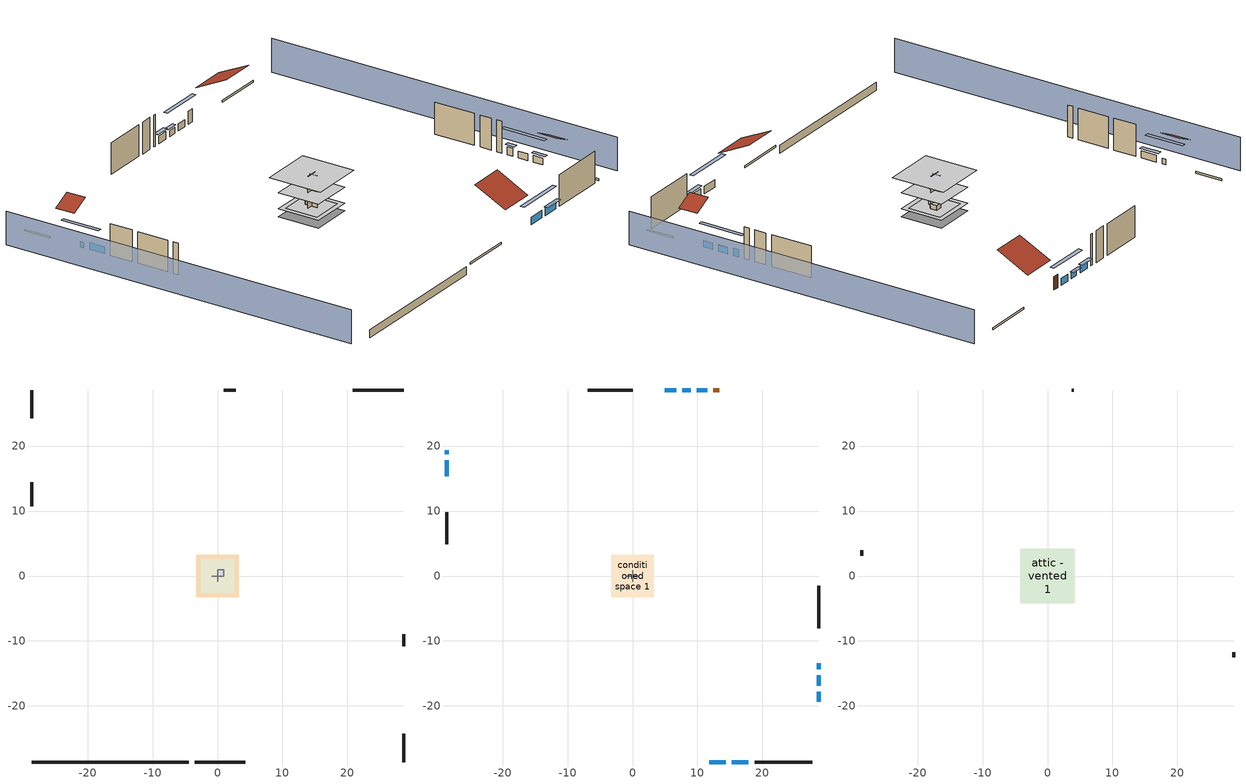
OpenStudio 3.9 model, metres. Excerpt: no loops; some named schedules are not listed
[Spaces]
garage 1
 floor foundation (Slab1 construction): -2.59,-2.59 -2.59,2.59 2.59,2.59 2.59,-2.59 z0
 wall outside (Wall1 construction): -28.63,14.4 -28.63,10.74 z0.3:5.18
 wall outside (Wall2 construction): 2.79,28.63 0.97,28.63 z0.3:5.18
 wall outside (Wall12 construction): 28.63,-10.79 28.63,-8.96 z0.3:5.18
 wall to conditioned space 1 (Wall5 construction Reversed): -0.91,0 0.91,0 z0.3:5.18
 wall to conditioned space 1 (Wall6 construction Reversed): 0,-0.91 0,0.91 z0.3:5.18
crawlspace - vented 1
 floor foundation (Slab2 construction): -3.3,-3.3 -3.3,3.3 3.3,3.3 3.3,-3.3 z-0.91
 wall outside (RimJoist1 construction): -3.5,-28.63 4.3,-28.63 z0.3:0.61
 wall outside (RimJoist2 construction): -28.63,28.63 -28.63,24.3 z0.3:0.61
 wall outside (RimJoist3 construction): 28.63,28.63 20.83,28.63 z0.3:0.61
 wall outside (RimJoist4 construction): 28.63,-28.63 28.63,-24.3 z0.3:0.61
 wall foundation (FoundationWall1 construction): -28.63,-28.63 -4.43,-28.63 z-0.91:0.3
central ac and furnace airloop ret air space
 floor adiabatic (AdiabaticConst): 0,0 0,1 1,1 1,0 z0
 wall adiabatic (AdiabaticConst): 0,1 0,0 1,0 1,1 0,1 z0:1
 ceiling adiabatic (AdiabaticConst): 1,0 1,1 0,1 0,0 z1
conditioned space 1
 floor to crawlspace - vented 1 (Floor1 construction): -3.3,-3.3 -3.3,3.3 3.3,3.3 3.3,-3.3 z0.3
 floor to garage 1 (Floor2 construction): -2.59,-2.59 -2.59,2.59 2.59,2.59 2.59,-2.59 z0.3
 floor adiabatic (AdiabaticFloorConstruction): -3.3,-3.3 -3.3,3.3 3.3,3.3 3.3,-3.3 z2.74
 wall outside (Wall3 construction): 18.78,-28.63 27.7,-28.63 z0.3:5.18
 wall outside (Wall4 construction): -28.63,9.81 -28.63,4.86 z0.3:5.18
 wall outside (Wall7 construction): 0.04,28.63 -6.89,28.63 z0.3:5.18
 wall outside (Wall8 construction): 28.63,-8.03 28.63,-1.46 z0.3:5.18
 wall outside (AdiabaticWallConstruction): 11.81,-28.63 14.37,-28.63 / 15.3,-28.63 17.86,-28.63 / 6.74,28.63 4.99,28.63 z0.3:1.46; -28.63,19.39 -28.63,18.73 / 8.97,28.63 7.67,28.63 z0.3:1.19; -28.63,17.81 -28.63,15.32 z0.3:1.4; 11.48,28.63 9.89,28.63 z0.3:1.37; 28.63,-16.87 28.63,-15.28 / 28.63,-19.39 28.63,-17.8 z0.3:1.34; 28.63,-14.36 28.63,-13.45 z0.3:1.49
 wall outside (AdiabaticWallConstruction 1): 13.32,28.63 12.41,28.63 z0.3:2.34
 window (WindowConstruction): 11.81,-28.63 14.37,-28.63 z0.3:1.46
 window (WindowConstruction 1): 15.3,-28.63 17.85,-28.63 z0.3:1.46
 window (WindowConstruction 2): -28.63,19.39 -28.63,18.73 z0.3:1.19
 window (WindowConstruction 3): -28.63,17.81 -28.63,15.33 z0.3:1.4
 window (WindowConstruction 4): 11.48,28.63 9.89,28.63 z0.3:1.37
 window (WindowConstruction 5): 8.97,28.63 7.67,28.63 z0.3:1.19
 window (WindowConstruction 6): 6.74,28.63 4.99,28.63 z0.3:1.46
 window (WindowConstruction 7): 28.63,-16.87 28.63,-15.28 z0.3:1.34
 window (WindowConstruction 8): 28.63,-14.35 28.63,-13.46 z0.3:1.49
 window (WindowConstruction 9): 28.63,-19.39 28.63,-17.8 z0.3:1.34
 door (Door): 13.32,28.63 12.41,28.63 z0.3:2.34
 ceiling adiabatic (AdiabaticFloorConstruction): 3.3,-3.3 3.3,3.3 -3.3,3.3 -3.3,-3.3 z2.74
attic - vented 1
 floor to conditioned space 1 (Floor3 construction Reversed): -4.2,-4.2 -4.2,4.2 4.2,4.2 4.2,-4.2 z5.18
 wall outside (Wall9 construction): -28.63,3.93 -28.63,3.12 z0.3:5.18
 wall outside (Wall10 construction): 28.63,-12.53 28.63,-11.72 z0.3:5.18
 wall outside (Wall11 construction): 4.07,28.63 3.72,28.63 z0.3:5.18
 roof outside (Roof1 construction): 10.88,-28.63,5.18 10.88,-23.58,7.71 5.23,-23.58,7.71 5.23,-28.63,5.18
 roof outside (Roof2 construction): -28.63,20.32,5.18 -25.9,20.32,6.55 -25.9,23.37,6.55 -28.63,23.37,5.18
 roof outside (Roof3 construction): 28.63,-20.32,5.18 25.9,-20.32,6.55 25.9,-23.37,6.55 28.63,-23.37,5.18
 roof outside (Roof4 construction): 14.25,28.63,5.18 14.25,23.58,7.71 19.9,23.58,7.71 19.9,28.63,5.18
shading: 33.2,-28.63 33.2,28.63 / -33.2,28.63 -33.2,-28.63 z0:5.18; 17.11,-28.63 9.06,-28.63 9.06,-29.24 17.11,-29.24 z4.21; 18.16,-28.63 14.99,-28.63 14.99,-29.24 18.16,-29.24 z1.77; -28.63,15.99 -28.63,22.13 -29.24,22.13 -29.24,15.99 z3.93; -28.63,15.02 -28.63,18.11 -29.24,18.11 -29.24,15.02 z1.71; 7.15,28.63 14.22,28.63 14.22,29.24 7.15,29.24 z4.11; 7.37,28.63 9.27,28.63 9.27,29.24 7.37,29.24 z1.49; 4.69,28.63 7.05,28.63 7.05,29.24 4.69,29.24 z1.77; 28.63,-12.54 28.63,-19.61 29.24,-19.61 29.24,-12.54 z4.08; 28.63,-13.15 28.63,-14.66 29.24,-14.66 29.24,-13.15 z1.8; 28.63,-17.49 28.63,-19.69 29.24,-19.69 29.24,-17.49 z1.65
[Site]
Portland Intl Arpt_OR: Latitude {deg}=45.59; Longitude {deg}=-122.6; Time Zone {hr}=-8; Elevation {m}=33; Terrain=Suburbs; Keep Site Location Information=Yes
[Site:GroundTemperature:Shallow]
10.2558, 8.96328, 8.85977, 9.47314, 11.9355, 14.3863, 16.5111, 17.8571, 17.9714, 16.8767, 14.8061, 12.4304
[Site:WaterMainsTemperature]
Calculation Method=Schedule; Temperature Schedule=mains temperature schedule
[Building]
Building 1
[Material] Roughness=Rough
Name | Thickness {m} | Conductivity {W/m-K} | Density {kg/m3} | Specific Heat {J/kg-K} | Thermal Absorptance | Solar Absorptance | Visible Absorptance
asphalt or fiberglass shingles | 0.00635 | 0.162714 | 1121.4 | 1465.45 | 0.9 | 0.85 | 0.85
roof rigid ins | 0.00281632 | 0.029427 | 32.04 | 1214.23 | 0.9 | 0.7 | 0.7
osb sheathing 0.5 in. | 0.0127 | 0.115458 | 512.64 | 1214.23 | 0.9 | 0.6 | 0.6
aluminum siding | 0.009525 | 0.089435 | 177.822 | 1046.75 | 0.9 | 0.5 | 0.5
osb sheathing 0.5 in. 1 | 0.0127 | 0.115458 | 512.64 | 1214.23 | 0.9 | 0.7 | 0.7
wall stud and cavity | 0.1397 | 0.419005 | 139.0536 | 1170.24 | 0.9 | 0.6 | 0.6
wall stud and cavity 1 | 0.1397 | 0.0950889 | 139.0536 | 1170.24 | 0.9 | 0.7 | 0.7
gypsum board | 0.0127 | 0.160291 | 801 | 837.4 | 0.9 | 0.6 | 0.6
osb sheathing 0.5 in. 2; osb sheathing 0.5 in. 3 | 0.0127 | 0.115458 | 512.64 | 1214.23
wall stud and cavity 2 | 0.1397 | 0.0937203 | 139.0536 | 1170.24 | 0.9 | 0.7 | 0.7
rim joist stud and cavity | 0.0508 | 0.178289 | 50.32683 | 1063.81 | 0.9 | 0.6 | 0.6
floor stud and cavity | 0.1397 | 0.0972396 | 92.3553 | 1139.71 | 0.9 | 0.7 | 0.7
floor rigid ins | 0.051816 | 0.029427 | 32.04 | 1214.23 | 0.9 | 0.7 | 0.7
osb sheathing 0.75 in. | 0.01905 | 0.115458 | 512.64 | 1214.23 | 0.9 | 0.7 | 0.7
floor covering | 0.0127 | 0.0433444 | 54.468 | 1339.84 | 0.9 | 0.6 | 0.6
ceiling loosefill ins | 0.254 | 0.0480833 | 16.02 | 1046.75 | 0.9 | 0.7 | 0.7
ceiling stud and cavity | 0.1397 | 0.104117 | 65.682 | 1177.47 | 0.9 | 0.7 | 0.7
concrete 4.0 in. | 0.1016 | 1.803125 | 2242.8 | 837.4 | 0.9 | 0.7 | 0.7
concrete 8.0 in. | 0.2032 | 1.803125 | 2242.8 | 837.4 | 0.9 | 0.7 | 0.7
soil 0.5 in. | 0.0127 | 1.3848 | 1842.3 | 418.7 | 0.9 | 0.7 | 0.7
wood siding; wood siding 1 | 0.0254 | 0.102417 | 544.68 | 1172.36
wall rigid ins; floor rigid ins 1 | 0.512978 | 0.029427 | 32.04 | 1214.23 | 0.9 | 0.7 | 0.7
wall stud and cavity 3 | 0.0889 | 0.380278 | 52.3479 | 1209.89 | 0.9 | 0.7 | 0.7
door material | 0.04445 | 0.0612267 | 512.64 | 1214.23 | 0.9 | 0.7 | 0.7
floor stud and cavity 1 | 0.1397 | 1.75129 | 37.0049 | 1207.88 | 0.9 | 0.7 | 0.7
wall stud and cavity 4 | 0.0889 | 0.391764 | 83.0341 | 1211.67 | 0.9 | 0.7 | 0.7
furniture material conditioned space 1; furniture material garage 1 | 0.1524 | 0.115458 | 640.8 | 1214.23 | 0.9 | 0.6 | 0.6
[Construction]
Roof1 construction; Roof2 construction; Roof3 construction; Roof4 construction: asphalt or fiberglass shingles, roof rigid ins, osb sheathing 0.5 in.
Wall1 construction; Wall2 construction: aluminum siding, osb sheathing 0.5 in. 1, wall stud and cavity
Wall3 construction; Wall4 construction: aluminum siding, osb sheathing 0.5 in. 1, wall stud and cavity 1, gypsum board
Wall5 construction Reversed: gypsum board, wall stud and cavity 2, osb sheathing 0.5 in. 2
Wall6 construction Reversed: gypsum board, wall stud and cavity 2, osb sheathing 0.5 in. 3
Wall7 construction; Wall8 construction: aluminum siding, osb sheathing 0.5 in. 3, wall stud and cavity 1, gypsum board
Wall9 construction; Wall10 construction; Wall11 construction; Wall12 construction: aluminum siding, osb sheathing 0.5 in. 3, wall stud and cavity
RimJoist1 construction; RimJoist2 construction; RimJoist3 construction; RimJoist4 construction: aluminum siding, rim joist stud and cavity
Floor1 construction; Floor2 construction: floor stud and cavity, floor rigid ins, osb sheathing 0.75 in., floor covering
Floor3 construction Reversed: gypsum board, ceiling stud and cavity, ceiling loosefill ins
Slab1 construction: concrete 4.0 in.
FoundationWall1 construction: concrete 8.0 in.
Slab2 construction: soil 0.5 in.
WindowConstruction; WindowConstruction 1; WindowConstruction 2; WindowConstruction 3; WindowConstruction 4; WindowConstruction 5; WindowConstruction 6; WindowConstruction 7; WindowConstruction 8; WindowConstruction 9: WindowMaterial
AdiabaticWallConstruction: wood siding, wall rigid ins, wall stud and cavity 3, gypsum board
Door: door material
AdiabaticWallConstruction 1: wood siding 1, wall rigid ins, wall stud and cavity 3, gypsum board
AdiabaticFloorConstruction: floor stud and cavity 1, floor rigid ins 1, osb sheathing 0.75 in., floor covering
PartitionWallConstruction: gypsum board, wall stud and cavity 4, gypsum board
furniture construction conditioned space 1: furniture material conditioned space 1
furniture construction garage 1: furniture material garage 1
AdiabaticConst: Adiabatic
[WindowMaterial:SimpleGlazingSystem]
WindowMaterial: U-Factor {W/m2-K}=2.78222; Solar Heat Gain Coefficient=0.56
[Material:NoMass]
Adiabatic: Roughness=Rough; Thermal Resistance {m2-K/W}=176.1
[ThermalZone] Multiplier=1; Use Ideal Air Loads=No
Name | Volume {m3} | Thermostat
conditioned space | 278.185 | conditioned space temperature setpoint
attic - vented | 44.0466
garage | 65.242
crawlspace - vented | 53.2357
central ac and furnace airloop ret air zone | 1
[Sizing:Zone] Zone Cooling Design Supply Air Temperature Input Method=SupplyAirTemperature; Zone Cooling Design Supply Air Temperature {C}=14; Zone Cooling Design Supply Air Temperature Difference {deltaC}=11.11; Zone Heating Design Supply Air Temperature Input Method=SupplyAirTemperature; Zone Heating Design Supply Air Temperature {C}=40; Zone Heating Design Supply Air Temperature Difference {deltaC}=11.11; Zone Cooling Design Supply Air Humidity Ratio {kg-H2O/kg-air}=0.0085; Zone Heating Design Supply Air Humidity Ratio {kg-H2O/kg-air}=0.008; Cooling Design Air Flow Method=DesignDay; Heating Design Air Flow Method=DesignDay; Account for Dedicated Outdoor Air System=No; Dedicated Outdoor Air System Control Strategy=NeutralSupplyAir; Dedicated Outdoor Air Low Setpoint Temperature for Design {C}=autosize; Dedicated Outdoor Air High Setpoint Temperature for Design {C}=autosize; Zone Load Sizing Method=Sensible Load Only No Latent Load; Zone Latent Cooling Design Supply Air Humidity Ratio Input Method=HumidityRatioDifference; Zone Cooling Design Supply Air Humidity Ratio Difference {kgWater/kgDryAir}=0.005; Zone Latent Heating Design Supply Air Humidity Ratio Input Method=HumidityRatioDifference; Zone Humidification Design Supply Air Humidity Ratio Difference {kgWater/kgDryAir}=0.005; Sizing Option=Coincident
attic - vented; garage; crawlspace - vented; central ac and furnace airloop ret air zone
[Space]
Name | Thermal Zone | Volume {m3}
conditioned space 1 | conditioned space | 278.185
attic - vented 1 | attic - vented | 44.0466
garage 1 | garage | 65.242
crawlspace - vented 1 | crawlspace - vented | 53.2357
central ac and furnace airloop ret air space | central ac and furnace airloop ret air zone
[ThermostatSetpoint:DualSetpoint]
conditioned space temperature setpoint: Heating Setpoint Temperature Schedule=heating setpoint; Cooling Setpoint Temperature Schedule=cooling setpoint; Temperature Difference Between Cutout And Setpoint {deltaC}=0
[Foundation:Kiva] Wall Depth Below Slab {m}=0.2032
Name | Initial Indoor Air Temperature {C} | Wall Height Above Grade {m}
Foundation Kiva 1 | 13.4258 | 0.1016
Foundation Kiva 2 | 7.69436 | 0.3048
[Foundation:Kiva:Settings]
Soil Conductivity {W/m-K}=1.3848; Soil Density {kg/m3}=1842.3; Soil Specific Heat {J/kg-K}=418.7; Ground Solar Absorptivity=0.9; Ground Thermal Absorptivity=0.9; Ground Surface Roughness {m}=0.03; Far-Field Width {m}=40; Deep-Ground Boundary Condition=ZeroFlux; Deep-Ground Depth {m}=40; Minimum Cell Dimension {m}=0.2; Maximum Cell Growth Coefficient=3; Simulation Timestep=Timestep
[SurfaceProperty:ExposedFoundationPerimeter] Exposed Perimeter Calculation Method=TotalExposedPerimeter
Name | Total Exposed Perimeter {m}
Slab1 | 14.6304
Slab2 | 24.20112
[SurfaceProperty:IncidentSolarMultiplier] Incident Solar Multiplier=1; Incident Solar Multiplier Schedule=trans schedule winter=0.85 summer=0.7
Window1; Window2; Window3; Window4; Window5; Window6; Window7; Window8; Window9; Window10
[InternalMass:Definition] Design Level Calculation Method=SurfaceArea
Name | Construction | Surface Area {m2}
partition wall mass | PartitionWallConstruction | 114.085
furniture mass conditioned space 1 | furniture construction conditioned space 1 | 45.63397
furniture mass garage 1 | furniture construction garage 1 | 2.67561
[InternalMass] Multiplier=1
Name | Internal Mass Definition | Space or SpaceType
partition wall mass | partition wall mass | conditioned space 1
furniture mass conditioned space 1 | furniture mass conditioned space 1 | conditioned space 1
furniture mass garage 1 | furniture mass garage 1 | garage 1
[Fan:SystemModel]
central ac and furnace supply fan: Availability Schedule=Always On Discrete; Design Maximum Air Flow Rate {m3/s}=0.355848; Speed Control Method=Discrete; Electric Power Minimum Flow Rate Fraction=0.2; Design Pressure Rise {Pa}=500; Motor Efficiency=1; Motor In Air Stream Fraction=1; Design Electric Power Consumption {W}=autosize; Design Power Sizing Method=PowerPerFlow; Electric Power Per Unit Flow Rate {W/(m3/s)}=1059.44; Electric Power Per Unit Flow Rate Per Unit Pressure {W-s/m3-Pa}=1.66667; Fan Total Efficiency=0.7; Motor Loss Radiative Fraction=0; Speed Flow Fraction 1=0.80902; Speed Electric Power Fraction 1=0.52951; Speed Flow Fraction 2=1; Speed Electric Power Fraction 2=1
[EnergyManagementSystem:Sensor]
Name | Output Variable or Output Meter Index Key | Output Variable or Output Meter
central_ac_and_furnace_supply_fan_s; central_ac_and_furnace_supply_fan_s_1 | central ac and furnace supply fan | Fan Electricity Energy
water_heater_amb_temp | garage | Zone Mean Air Temperature
water_heater_amb_rh | garage | Zone Air Relative Humidity
water_heater_T_set | water heater setpoint | Schedule Value
out_pb_s |  | Site Outdoor Air Barometric Pressure
out_wt_s |  | Site Outdoor Air Humidity Ratio
site_vw_s |  | Site Wind Speed
cool_season | cooling season schedule | Schedule Value
central_ac_and_furnace_airloop_Fan_RTF_s | central ac and furnace supply fan | Fan Runtime Fraction Speed 1
central_ac_and_furnace_airloop_Fan_RTF_s_1 | central ac and furnace supply fan | Fan Runtime Fraction Speed 2
central_ac_and_furnace_airloop_AH_MFR_s | Node 7 | System Node Mass Flow Rate
central_ac_and_furnace_airloop_AH_VFR_s | Node 7 | System Node Current Density Volume Flow Rate
central_ac_and_furnace_airloop_AH_Tout_s | Node 7 | System Node Temperature
central_ac_and_furnace_airloop_AH_Wout_s | Node 7 | System Node Humidity Ratio
central_ac_and_furnace_airloop_RA_T_s | Node 10 | System Node Temperature
central_ac_and_furnace_airloop_Ra_W_s | Node 10 | System Node Humidity Ratio
central_ac_and_furnace_airloop_0_DZ_T_s | crawlspace - vented | Zone Air Temperature
central_ac_and_furnace_airloop_0_DZ_W_s | crawlspace - vented | Zone Mean Air Humidity Ratio
natural_vent_s | natural vent schedule | Schedule Value
htg_sp_s; htg_sp_s_1 | heating setpoint | Schedule Value
clg_sp_s; clg_sp_s_1 | cooling setpoint | Schedule Value
htg_load_cond |  | Heating:EnergyTransfer:Zone:CONDITIONED SPACE
clg_load_cond |  | Cooling:EnergyTransfer:Zone:CONDITIONED SPACE
htg_load_duct |  | Heating:EnergyTransfer:Zone:CENTRAL AC AND FURNACE AIRLOOP RET AIR ZONE
clg_load_duct |  | Cooling:EnergyTransfer:Zone:CENTRAL AC AND FURNACE AIRLOOP RET AIR ZONE
s_conv | Floor1 | Surface Inside Face Convection Heat Gain Energy
s_ig | Floor1 | Surface Inside Face Internal Gains Radiation Heat Gain Energy
s_sol | Floor1 | Surface Inside Face Solar Radiation Heat Gain Energy
s_lgt | Floor1 | Surface Inside Face Lights Radiation Heat Gain Energy
s_surf | Floor1 | Surface Inside Face Net Surface Thermal Radiation Heat Gain Energy
s_conv_1 | Floor2 | Surface Inside Face Convection Heat Gain Energy
s_ig_1 | Floor2 | Surface Inside Face Internal Gains Radiation Heat Gain Energy
s_sol_1 | Floor2 | Surface Inside Face Solar Radiation Heat Gain Energy
s_lgt_1 | Floor2 | Surface Inside Face Lights Radiation Heat Gain Energy
s_surf_1 | Floor2 | Surface Inside Face Net Surface Thermal Radiation Heat Gain Energy
s_conv_2 | Floor3 | Surface Inside Face Convection Heat Gain Energy
s_ig_2 | Floor3 | Surface Inside Face Internal Gains Radiation Heat Gain Energy
s_sol_2 | Floor3 | Surface Inside Face Solar Radiation Heat Gain Energy
s_lgt_2 | Floor3 | Surface Inside Face Lights Radiation Heat Gain Energy
s_surf_2 | Floor3 | Surface Inside Face Net Surface Thermal Radiation Heat Gain Energy
s_conv_3 | inferred conditioned ceiling | Surface Inside Face Convection Heat Gain Energy
s_ig_3 | inferred conditioned ceiling | Surface Inside Face Internal Gains Radiation Heat Gain Energy
s_sol_3 | inferred conditioned ceiling | Surface Inside Face Solar Radiation Heat Gain Energy
s_lgt_3 | inferred conditioned ceiling | Surface Inside Face Lights Radiation Heat Gain Energy
s_surf_3 | inferred conditioned ceiling | Surface Inside Face Net Surface Thermal Radiation Heat Gain Energy
s_conv_4 | inferred conditioned floor | Surface Inside Face Convection Heat Gain Energy
s_ig_4 | inferred conditioned floor | Surface Inside Face Internal Gains Radiation Heat Gain Energy
s_sol_4 | inferred conditioned floor | Surface Inside Face Solar Radiation Heat Gain Energy
s_lgt_4 | inferred conditioned floor | Surface Inside Face Lights Radiation Heat Gain Energy
s_surf_4 | inferred conditioned floor | Surface Inside Face Net Surface Thermal Radiation Heat Gain Energy
ss_sol | Door1 | Surface Inside Face Solar Radiation Heat Gain Energy
ss_lgt | Door1 | Surface Inside Face Lights Radiation Heat Gain Energy
ss_conv | Door1 | Surface Inside Face Convection Heat Gain Energy
ss_ig | Door1 | Surface Inside Face Internal Gains Radiation Heat Gain Energy
ss_surf | Door1 | Surface Inside Face Net Surface Thermal Radiation Heat Gain Energy
ss_conv_1 | Window1 | Surface Inside Face Convection Heat Gain Energy
ss_ig_1 | Window1 | Surface Inside Face Internal Gains Radiation Heat Gain Energy
ss_surf_1 | Window1 | Surface Inside Face Net Surface Thermal Radiation Heat Gain Energy
ss_trans_in | Window1 | Surface Window Transmitted Solar Radiation Rate
ss_back_out | Window1 | Surface Window Shortwave from Zone Back Out Window Heat Transfer Rate
ss_trans_out | Window1 | Surface Inside Face Initial Transmitted Diffuse Transmitted Out Window Solar Radiation Rate
ss_conv_2 | Window10 | Surface Inside Face Convection Heat Gain Energy
ss_ig_2 | Window10 | Surface Inside Face Internal Gains Radiation Heat Gain Energy
ss_surf_2 | Window10 | Surface Inside Face Net Surface Thermal Radiation Heat Gain Energy
ss_trans_in_1 | Window10 | Surface Window Transmitted Solar Radiation Rate
ss_back_out_1 | Window10 | Surface Window Shortwave from Zone Back Out Window Heat Transfer Rate
ss_trans_out_1 | Window10 | Surface Inside Face Initial Transmitted Diffuse Transmitted Out Window Solar Radiation Rate
ss_conv_3 | Window2 | Surface Inside Face Convection Heat Gain Energy
ss_ig_3 | Window2 | Surface Inside Face Internal Gains Radiation Heat Gain Energy
ss_surf_3 | Window2 | Surface Inside Face Net Surface Thermal Radiation Heat Gain Energy
ss_trans_in_2 | Window2 | Surface Window Transmitted Solar Radiation Rate
ss_back_out_2 | Window2 | Surface Window Shortwave from Zone Back Out Window Heat Transfer Rate
ss_trans_out_2 | Window2 | Surface Inside Face Initial Transmitted Diffuse Transmitted Out Window Solar Radiation Rate
ss_conv_4 | Window3 | Surface Inside Face Convection Heat Gain Energy
ss_ig_4 | Window3 | Surface Inside Face Internal Gains Radiation Heat Gain Energy
ss_surf_4 | Window3 | Surface Inside Face Net Surface Thermal Radiation Heat Gain Energy
ss_trans_in_3 | Window3 | Surface Window Transmitted Solar Radiation Rate
ss_back_out_3 | Window3 | Surface Window Shortwave from Zone Back Out Window Heat Transfer Rate
ss_trans_out_3 | Window3 | Surface Inside Face Initial Transmitted Diffuse Transmitted Out Window Solar Radiation Rate
ss_conv_5 | Window4 | Surface Inside Face Convection Heat Gain Energy
ss_ig_5 | Window4 | Surface Inside Face Internal Gains Radiation Heat Gain Energy
ss_surf_5 | Window4 | Surface Inside Face Net Surface Thermal Radiation Heat Gain Energy
ss_trans_in_4 | Window4 | Surface Window Transmitted Solar Radiation Rate
ss_back_out_4 | Window4 | Surface Window Shortwave from Zone Back Out Window Heat Transfer Rate
ss_trans_out_4 | Window4 | Surface Inside Face Initial Transmitted Diffuse Transmitted Out Window Solar Radiation Rate
ss_conv_6 | Window5 | Surface Inside Face Convection Heat Gain Energy
ss_ig_6 | Window5 | Surface Inside Face Internal Gains Radiation Heat Gain Energy
ss_surf_6 | Window5 | Surface Inside Face Net Surface Thermal Radiation Heat Gain Energy
ss_trans_in_5 | Window5 | Surface Window Transmitted Solar Radiation Rate
ss_back_out_5 | Window5 | Surface Window Shortwave from Zone Back Out Window Heat Transfer Rate
ss_trans_out_5 | Window5 | Surface Inside Face Initial Transmitted Diffuse Transmitted Out Window Solar Radiation Rate
ss_conv_7 | Window6 | Surface Inside Face Convection Heat Gain Energy
ss_ig_7 | Window6 | Surface Inside Face Internal Gains Radiation Heat Gain Energy
ss_surf_7 | Window6 | Surface Inside Face Net Surface Thermal Radiation Heat Gain Energy
ss_trans_in_6 | Window6 | Surface Window Transmitted Solar Radiation Rate
ss_back_out_6 | Window6 | Surface Window Shortwave from Zone Back Out Window Heat Transfer Rate
ss_trans_out_6 | Window6 | Surface Inside Face Initial Transmitted Diffuse Transmitted Out Window Solar Radiation Rate
ss_conv_8 | Window7 | Surface Inside Face Convection Heat Gain Energy
ss_ig_8 | Window7 | Surface Inside Face Internal Gains Radiation Heat Gain Energy
ss_surf_8 | Window7 | Surface Inside Face Net Surface Thermal Radiation Heat Gain Energy
ss_trans_in_7 | Window7 | Surface Window Transmitted Solar Radiation Rate
ss_back_out_7 | Window7 | Surface Window Shortwave from Zone Back Out Window Heat Transfer Rate
ss_trans_out_7 | Window7 | Surface Inside Face Initial Transmitted Diffuse Transmitted Out Window Solar Radiation Rate
ss_conv_9 | Window8 | Surface Inside Face Convection Heat Gain Energy
ss_ig_9 | Window8 | Surface Inside Face Internal Gains Radiation Heat Gain Energy
ss_surf_9 | Window8 | Surface Inside Face Net Surface Thermal Radiation Heat Gain Energy
ss_trans_in_8 | Window8 | Surface Window Transmitted Solar Radiation Rate
ss_back_out_8 | Window8 | Surface Window Shortwave from Zone Back Out Window Heat Transfer Rate
ss_trans_out_8 | Window8 | Surface Inside Face Initial Transmitted Diffuse Transmitted Out Window Solar Radiation Rate
ss_conv_10 | Window9 | Surface Inside Face Convection Heat Gain Energy
ss_ig_10 | Window9 | Surface Inside Face Internal Gains Radiation Heat Gain Energy
ss_surf_10 | Window9 | Surface Inside Face Net Surface Thermal Radiation Heat Gain Energy
ss_trans_in_9 | Window9 | Surface Window Transmitted Solar Radiation Rate
ss_back_out_9 | Window9 | Surface Window Shortwave from Zone Back Out Window Heat Transfer Rate
ss_trans_out_9 | Window9 | Surface Inside Face Initial Transmitted Diffuse Transmitted Out Window Solar Radiation Rate
s_conv_5 | Wall3 | Surface Inside Face Convection Heat Gain Energy
s_ig_5 | Wall3 | Surface Inside Face Internal Gains Radiation Heat Gain Energy
s_sol_5 | Wall3 | Surface Inside Face Solar Radiation Heat Gain Energy
s_lgt_5 | Wall3 | Surface Inside Face Lights Radiation Heat Gain Energy
s_surf_5 | Wall3 | Surface Inside Face Net Surface Thermal Radiation Heat Gain Energy
s_conv_6 | Wall4 | Surface Inside Face Convection Heat Gain Energy
s_ig_6 | Wall4 | Surface Inside Face Internal Gains Radiation Heat Gain Energy
s_sol_6 | Wall4 | Surface Inside Face Solar Radiation Heat Gain Energy
s_lgt_6 | Wall4 | Surface Inside Face Lights Radiation Heat Gain Energy
s_surf_6 | Wall4 | Surface Inside Face Net Surface Thermal Radiation Heat Gain Energy
s_conv_7 | Wall5 | Surface Inside Face Convection Heat Gain Energy
s_ig_7 | Wall5 | Surface Inside Face Internal Gains Radiation Heat Gain Energy
s_sol_7 | Wall5 | Surface Inside Face Solar Radiation Heat Gain Energy
s_lgt_7 | Wall5 | Surface Inside Face Lights Radiation Heat Gain Energy
s_surf_7 | Wall5 | Surface Inside Face Net Surface Thermal Radiation Heat Gain Energy
s_conv_8 | Wall6 | Surface Inside Face Convection Heat Gain Energy
s_ig_8 | Wall6 | Surface Inside Face Internal Gains Radiation Heat Gain Energy
s_sol_8 | Wall6 | Surface Inside Face Solar Radiation Heat Gain Energy
s_lgt_8 | Wall6 | Surface Inside Face Lights Radiation Heat Gain Energy
s_surf_8 | Wall6 | Surface Inside Face Net Surface Thermal Radiation Heat Gain Energy
s_conv_9 | Wall7 | Surface Inside Face Convection Heat Gain Energy
s_ig_9 | Wall7 | Surface Inside Face Internal Gains Radiation Heat Gain Energy
s_sol_9 | Wall7 | Surface Inside Face Solar Radiation Heat Gain Energy
s_lgt_9 | Wall7 | Surface Inside Face Lights Radiation Heat Gain Energy
s_surf_9 | Wall7 | Surface Inside Face Net Surface Thermal Radiation Heat Gain Energy
s_conv_10 | Wall8 | Surface Inside Face Convection Heat Gain Energy
s_ig_10 | Wall8 | Surface Inside Face Internal Gains Radiation Heat Gain Energy
s_sol_10 | Wall8 | Surface Inside Face Solar Radiation Heat Gain Energy
s_lgt_10 | Wall8 | Surface Inside Face Lights Radiation Heat Gain Energy
s_surf_10 | Wall8 | Surface Inside Face Net Surface Thermal Radiation Heat Gain Energy
im_conv | furniture mass conditioned space 1 | Surface Inside Face Convection Heat Gain Energy
im_ig | furniture mass conditioned space 1 | Surface Inside Face Internal Gains Radiation Heat Gain Energy
im_sol | furniture mass conditioned space 1 | Surface Inside Face Solar Radiation Heat Gain Energy
im_lgt | furniture mass conditioned space 1 | Surface Inside Face Lights Radiation Heat Gain Energy
im_surf | furniture mass conditioned space 1 | Surface Inside Face Net Surface Thermal Radiation Heat Gain Energy
im_conv_1 | partition wall mass | Surface Inside Face Convection Heat Gain Energy
im_ig_1 | partition wall mass | Surface Inside Face Internal Gains Radiation Heat Gain Energy
im_sol_1 | partition wall mass | Surface Inside Face Solar Radiation Heat Gain Energy
im_lgt_1 | partition wall mass | Surface Inside Face Lights Radiation Heat Gain Energy
im_surf_1 | partition wall mass | Surface Inside Face Net Surface Thermal Radiation Heat Gain Energy
airflow_gain | infil flow | Infiltration Sensible Heat Gain Energy
airflow_loss | infil flow | Infiltration Sensible Heat Loss Energy
airflow_gain_1 | natural vent flow | Infiltration Sensible Heat Gain Energy
airflow_loss_1 | natural vent flow | Infiltration Sensible Heat Loss Energy
airflow_gain_2 | whole house fan flow | Infiltration Sensible Heat Gain Energy
airflow_loss_2 | whole house fan flow | Infiltration Sensible Heat Loss Energy
mv_conv | mech vent house fan | Electric Equipment Convective Heating Energy
mv_rad | mech vent house fan | Electric Equipment Radiant Heating Energy
mv_conv_1 | mech vent house fan cfis | Electric Equipment Convective Heating Energy
mv_rad_1 | mech vent house fan cfis | Electric Equipment Radiant Heating Energy
mv_conv_2 | mech vent house fan latent load | Other Equipment Convective Heating Energy
mv_rad_2 | mech vent house fan latent load | Other Equipment Radiant Heating Energy
mv_conv_3 | mech vent house fan sensible load | Other Equipment Convective Heating Energy
mv_rad_3 | mech vent house fan sensible load | Other Equipment Radiant Heating Energy
ducts_conv | central ac and furnace airloop_0 RetCondToRP | Other Equipment Convective Heating Energy
ducts_rad | central ac and furnace airloop_0 RetCondToRP | Other Equipment Radiant Heating Energy
ducts_conv_1 | central ac and furnace airloop_0 RetLatLkToRP | Other Equipment Convective Heating Energy
ducts_rad_1 | central ac and furnace airloop_0 RetLatLkToRP | Other Equipment Radiant Heating Energy
ducts_conv_2 | central ac and furnace airloop_0 RetSensLkToRP | Other Equipment Convective Heating Energy
ducts_rad_2 | central ac and furnace airloop_0 RetSensLkToRP | Other Equipment Radiant Heating Energy
ducts_conv_3 | central ac and furnace airloop_0 SupCondToLv | Other Equipment Convective Heating Energy
ducts_rad_3 | central ac and furnace airloop_0 SupCondToLv | Other Equipment Radiant Heating Energy
ducts_conv_4 | central ac and furnace airloop_0 SupLatLkToCond | Other Equipment Convective Heating Energy
ducts_rad_4 | central ac and furnace airloop_0 SupLatLkToCond | Other Equipment Radiant Heating Energy
ducts_conv_5 | central ac and furnace airloop_0 SupSensLkToCond | Other Equipment Convective Heating Energy
ducts_rad_5 | central ac and furnace airloop_0 SupSensLkToCond | Other Equipment Radiant Heating Energy
ig_ee_conv | clothes dryer | Electric Equipment Convective Heating Energy
ig_ee_rad | clothes dryer | Electric Equipment Radiant Heating Energy
ig_ee_conv_1 | clothes washer | Electric Equipment Convective Heating Energy
ig_ee_rad_1 | clothes washer | Electric Equipment Radiant Heating Energy
ig_ee_conv_2 | cooking range | Electric Equipment Convective Heating Energy
ig_ee_rad_2 | cooking range | Electric Equipment Radiant Heating Energy
ig_ee_conv_3 | dishwasher | Electric Equipment Convective Heating Energy
ig_ee_rad_3 | dishwasher | Electric Equipment Radiant Heating Energy
ig_ee_conv_4 | fridge | Electric Equipment Convective Heating Energy
ig_ee_rad_4 | fridge | Electric Equipment Radiant Heating Energy
ig_ee_conv_5 | whole house fan | Electric Equipment Convective Heating Energy
ig_ee_rad_5 | whole house fan | Electric Equipment Radiant Heating Energy
ig_oe_conv | clothes dryer 1 | Other Equipment Convective Heating Energy
ig_oe_rad | clothes dryer 1 | Other Equipment Radiant Heating Energy
ig_oe_conv_1 | cooking range 1 | Other Equipment Convective Heating Energy
ig_oe_rad_1 | cooking range 1 | Other Equipment Radiant Heating Energy
ig_oe_conv_2 | general water use latent | Other Equipment Convective Heating Energy
ig_oe_rad_2 | general water use latent | Other Equipment Radiant Heating Energy
ig_oe_conv_3 | general water use sensible | Other Equipment Convective Heating Energy
ig_oe_rad_3 | general water use sensible | Other Equipment Radiant Heating Energy
[EnergyManagementSystem:Program]
central_ac_and_furnace_supply_fan_disaggregate_program: Set central_ac_and_furnace_supply_fan_clg = 0; If central_ac_and_furnace_clg_coil_s > 0; Set central_ac_and_furnace_supply_fan_clg = central_ac_and_furnace_supply_fan_s; EndIf
central_ac_and_furnace_supply_fan_disaggregate_program_1: Set central_ac_and_furnace_supply_fan_primary_htg = 0; If central_ac_and_furnace_htg_coil_s > 0; Set central_ac_and_furnace_supply_fan_primary_htg = central_ac_and_furnace_supply_fan_s_1; EndIf
water_heater_InletAir: Set water_heater_Tamb_act = water_heater_amb_temp; Set water_heater_RHamb_act = 0; Set water_heater_RHamb_act = water_heater_RHamb_act + (water_heater_amb_rh / 100) / 1; Set water_heater_sens_act = (0 - water_heater_sens_cool - (water_heater_tl + water_heater_fan_pwr)) / 1; Set water_heater_lat_act = (0 - water_heater_lat_cool) / 1
[EnergyManagementSystem:Actuator]
Name | Actuated Component | Actuated Component Type | Actuated Component Control Type | Zone or Space
water_heater_sens_act | water heater sens | OtherEquipment | Power Level | garage 1
water_heater_lat_act | water heater lat | OtherEquipment | Power Level | garage 1
water_heater_hpwh_ec_adj_act | water heater energy adjustment1 | OtherEquipment | Power Level | garage 1
central_ac_and_furnace_airloop_0_SupSensLkToCond_act | central ac and furnace airloop_0 SupSensLkToCond | OtherEquipment | Power Level | conditioned space 1
central_ac_and_furnace_airloop_0_SupLatLkToCond_act | central ac and furnace airloop_0 SupLatLkToCond | OtherEquipment | Power Level | conditioned space 1
central_ac_and_furnace_airloop_0_SupCondToLv_act | central ac and furnace airloop_0 SupCondToLv | OtherEquipment | Power Level | conditioned space 1
central_ac_and_furnace_airloop_0_RetCondToRP_act | central ac and furnace airloop_0 RetCondToRP | OtherEquipment | Power Level | central ac and furnace airloop ret air space
central_ac_and_furnace_airloop_0_RetSensLkToRP_act | central ac and furnace airloop_0 RetSensLkToRP | OtherEquipment | Power Level | central ac and furnace airloop ret air space
central_ac_and_furnace_airloop_0_RetLatLkToRP_act | central ac and furnace airloop_0 RetLatLkToRP | OtherEquipment | Power Level | central ac and furnace airloop ret air space
central_ac_and_furnace_airloop_0_SupCondToDZ_act | central ac and furnace airloop_0 SupCondToDZ | OtherEquipment | Power Level | crawlspace - vented 1
central_ac_and_furnace_airloop_0_RetCondToDZ_act | central ac and furnace airloop_0 RetCondToDZ | OtherEquipment | Power Level | crawlspace - vented 1
central_ac_and_furnace_airloop_0_SupSensLkToDZ_act | central ac and furnace airloop_0 SupSensLkToDZ | OtherEquipment | Power Level | crawlspace - vented 1
central_ac_and_furnace_airloop_0_SupLatLkToDZ_act | central ac and furnace airloop_0 SupLatLkToDZ | OtherEquipment | Power Level | crawlspace - vented 1
whole_house_fan_act | whole house fan | ElectricEquipment | Electricity Rate | conditioned space 1
mech_vent_house_fan_cfis_act | mech vent house fan cfis | ElectricEquipment | Electricity Rate | conditioned space 1
mech_vent_house_fan_sensible_load_act | mech vent house fan sensible load | OtherEquipment | Power Level | conditioned space 1
mech_vent_house_fan_latent_load_act | mech vent house fan latent load | OtherEquipment | Power Level | conditioned space 1
[OtherEquipment:Definition] Design Level Calculation Method=EquipmentLevel
Name | Design Level {W} | Fraction Latent | Fraction Radiant | Fraction Lost
water heater sens; central ac and furnace airloop_0 SupSensLkToCond; central ac and furnace airloop_0 SupCondToLv; central ac and furnace airloop_0 RetCondToRP; central ac and furnace airloop_0 RetSensLkToRP; central ac and furnace airloop_0 SupCondToDZ; central ac and furnace airloop_0 RetCondToDZ; central ac and furnace airloop_0 SupSensLkToDZ; mech vent house fan sensible load | 0 | 0 | 0 | 0
water heater lat; general water use latent; central ac and furnace airloop_0 SupLatLkToCond; central ac and furnace airloop_0 RetLatLkToRP; central ac and furnace airloop_0 SupLatLkToDZ; mech vent house fan latent load | 0 | 1 | 0 | 0
water heater energy adjustment1 | 0.01 | 0 | 0 | 1
clothes dryer 2; cooking range 2 | 0 | 0 | 0 | 1
general water use sensible | 0 | 0 | 0.6 | 0
[OtherEquipment]
Name | Other Equipment Definition | Space or SpaceType | Schedule | Fuel Type
water heater sens | water heater sens | garage 1 | Always On Discrete
water heater lat | water heater lat | garage 1 | Always On Discrete
water heater energy adjustment1 | water heater energy adjustment1 | garage 1 | Always On Discrete | Electricity
clothes dryer 1 | clothes dryer 2 | conditioned space 1 | clothes dryer schedule | Electricity
cooking range 1 | cooking range 2 | conditioned space 1 | cooking range schedule | Electricity
general water use sensible | general water use sensible | conditioned space 1 | general water use schedule
general water use latent | general water use latent | conditioned space 1 | general water use schedule
central ac and furnace airloop_0 SupSensLkToCond | central ac and furnace airloop_0 SupSensLkToCond | conditioned space 1 | Always On Discrete
central ac and furnace airloop_0 SupLatLkToCond | central ac and furnace airloop_0 SupLatLkToCond | conditioned space 1 | Always On Discrete
central ac and furnace airloop_0 SupCondToLv | central ac and furnace airloop_0 SupCondToLv | conditioned space 1 | Always On Discrete
central ac and furnace airloop_0 RetCondToRP | central ac and furnace airloop_0 RetCondToRP | central ac and furnace airloop ret air space | Always On Discrete
central ac and furnace airloop_0 RetSensLkToRP | central ac and furnace airloop_0 RetSensLkToRP | central ac and furnace airloop ret air space | Always On Discrete
central ac and furnace airloop_0 RetLatLkToRP | central ac and furnace airloop_0 RetLatLkToRP | central ac and furnace airloop ret air space | Always On Discrete
central ac and furnace airloop_0 SupCondToDZ | central ac and furnace airloop_0 SupCondToDZ | crawlspace - vented 1 | Always On Discrete
central ac and furnace airloop_0 RetCondToDZ | central ac and furnace airloop_0 RetCondToDZ | crawlspace - vented 1 | Always On Discrete
central ac and furnace airloop_0 SupSensLkToDZ | central ac and furnace airloop_0 SupSensLkToDZ | crawlspace - vented 1 | Always On Discrete
central ac and furnace airloop_0 SupLatLkToDZ | central ac and furnace airloop_0 SupLatLkToDZ | crawlspace - vented 1 | Always On Discrete
mech vent house fan sensible load | mech vent house fan sensible load | conditioned space 1 | Always On Discrete
mech vent house fan latent load | mech vent house fan latent load | conditioned space 1 | Always On Discrete
[ElectricEquipment:Definition] Design Level Calculation Method=EquipmentLevel; Fraction Latent=0
Name | Design Level {W} | Fraction Radiant | Fraction Lost
clothes washer; clothes dryer; dishwasher; cooking range; whole house fan; mech vent house fan | 0 | 0 | 1
fridge | 78.8413 | 0.6 | 0
freezer | 194.914 | 0.6 | 0
mech vent house fan cfis | 0 | 0 | 0
[ElectricEquipment]
Name | Electric Equipment Definition | Space or SpaceType | Schedule
clothes washer | clothes washer | conditioned space 1 | clothes washer schedule
clothes dryer | clothes dryer | conditioned space 1 | clothes dryer schedule
dishwasher | dishwasher | conditioned space 1 | dishwasher schedule
fridge | fridge | conditioned space 1 | fridge schedule
freezer | freezer | garage 1 | freezer schedule
cooking range | cooking range | conditioned space 1 | cooking range schedule
whole house fan | whole house fan | conditioned space 1 | Always On Discrete
mech vent house fan | mech vent house fan | conditioned space 1 | mech vent house fan schedule
mech vent house fan cfis | mech vent house fan cfis | conditioned space 1 | mech vent house fan cfis schedule
[WaterUse:Equipment:Definition] Peak Flow Rate {m3/s}=0
clothes washer; dishwasher
[ZoneMixing] Schedule=Always On Continuous; Design Flow Rate Calculation Method=Flow/Zone; Design Flow Rate {m3/s}=0
Name | Zone or Space | Source Zone or Space
central ac and furnace airloop_0 ZoneMixDZToCond mix | conditioned space | crawlspace - vented
central ac and furnace airloop_0 ZoneMixCondToDZ mix | crawlspace - vented | conditioned space
whole house fan mix | attic - vented | conditioned space
[SpaceInfiltration:DesignFlowRate] Schedule=Always On Discrete
Name | Space or SpaceType | Design Flow Rate Calculation Method | Design Flow Rate {m3/s} | Air Changes per Hour {1/hr} | Constant Term Coefficient | Temperature Term Coefficient | Velocity Term Coefficient | Velocity Squared Term Coefficient
natural vent flow; whole house fan flow; infil flow | conditioned space 1 | Flow/Space | 0
infil crawlspace - vented 1 | crawlspace - vented 1 | AirChanges/Hour |  | 2.6013 | 1 | 0 | 0 | 0
crawlspace_vented 1 duct leakage imbalance infil flow | crawlspace - vented 1 | Flow/Space | 0
[SpaceInfiltration:EffectiveLeakageArea] Schedule=Always On Discrete
Name | Space or SpaceType | Effective Air Leakage Area {cm2} | Stack Coefficient | Wind Coefficient
infil garage 1 | garage 1 | 135.918 | 0.000129147 | 4.64657e-05
infil attic - vented 1 | attic - vented 1 | 2347.12 | 0.000130484 | 4.15787e-05
[Schedule:Ruleset]
Name | Default Day Schedule
heating setpoint | heating setpoint default day
cooling setpoint | cooling setpoint default day
trans schedule winter=0.85 summer=0.7 | trans schedule winter=0.85 summer=0.7 default day
clothes washer schedule | clothes washer schedule default day
clothes dryer schedule | clothes dryer schedule default day
dishwasher schedule | dishwasher schedule default day
freezer schedule | freezer schedule default day
cooking range schedule | cooking range schedule default day
general water use schedule | general water use schedule default day
[Schedule:Day]
heating setpoint default day; cooling setpoint default day; trans schedule winter=0.85 summer=0.7 default day; clothes washer schedule default day; clothes washer schedule day 1; clothes dryer schedule default day; clothes dryer schedule day 1; dishwasher schedule default day; dishwasher schedule day 1; freezer schedule default day; cooking range schedule default day; cooking range schedule day 1; general water use schedule default day; general water use schedule day 1: 24, 0, 0
heating setpoint day: 2, 0, 11.1111, 17, 0, 12.7778, 24, 0, 11.1111
cooling setpoint day: 2, 0, 21.1111, 11, 0, 16.1111, 24, 0, 21.1111
trans schedule winter=0.85 summer=0.7 day; trans schedule winter=0.85 summer=0.7 day 2: 24, 0, 0.85
trans schedule winter=0.85 summer=0.7 day 1: 24, 0, 0.7
clothes washer schedule day: 1, 0, 0.104651, 2, 0, 0.0813953, 4, 0, 0.0465116, 5, 0, 0.0813953, 6, 0, 0.127907, 7, 0, 0.255814, 8, 0, 0.569767, 9, 0, 0.848837, 10, 0, 1, 11, 0, 0.976744, 12, 0, 0.872093, 13, 0, 0.77907, 14, 0, 0.697674, 15, 0, 0.569767, 16, 0, 0.593023, 17, 0, 0.581395, 21, 0, 0.569767, 22, 0, 0.546512, 23, 0, 0.372093, 24, 0, 0.197674
clothes dryer schedule day: 1, 0, 0.123457, 2, 0, 0.0740741, 3, 0, 0.0493827, 4, 0, 0.0246914, 5, 0, 0.0493827, 6, 0, 0.0740741, 7, 0, 0.197531, 8, 0, 0.395062, 9, 0, 0.592593, 10, 0, 0.839506, 11, 0, 0.962963, 12, 0, 1, 13, 0, 0.91358, 14, 0, 0.82716, 15, 0, 0.716049, 16, 0, 0.753086, 17, 0, 0.679012, 18, 0, 0.666667, 20, 0, 0.62963, 21, 0, 0.641975, 22, 0, 0.666667, 23, 0, 0.54321, 24, 0, 0.296296
dishwasher schedule day: 1, 0, 0.135135, 2, 0, 0.0630631, 3, 0, 0.045045, 5, 0, 0.027027, 6, 0, 0.0900901, 7, 0, 0.18018, 8, 0, 0.279279, 9, 0, 0.522523, 10, 0, 0.585586, 11, 0, 0.504505, 12, 0, 0.432432, 13, 0, 0.378378, 14, 0, 0.414414, 15, 0, 0.324324, 17, 0, 0.342342, 18, 0, 0.441441, 19, 0, 0.783784, 20, 0, 1, 21, 0, 0.810811, 22, 0, 0.603604, 23, 0, 0.396396, 24, 0, 0.279279
freezer schedule day; freezer schedule day 6: 1, 0, 0.610949, 2, 0, 0.595675, 3, 0, 0.580401, 4, 0, 0.565128, 6, 0, 0.549854, 7, 0, 0.580401, 8, 0, 0.610949, 10, 0, 0.626223, 12, 0, 0.610949, 15, 0, 0.641496, 16, 0, 0.626223, 17, 0, 0.672044, 18, 0, 0.733139, 19, 0, 0.763686, 20, 0, 0.733139, 21, 0, 0.717865, 22, 0, 0.702591, 23, 0, 0.672044, 24, 0, 0.626223
freezer schedule day 1: 1, 0, 0.609489, 2, 0, 0.594252, 3, 0, 0.579015, 4, 0, 0.563777, 6, 0, 0.54854, 7, 0, 0.579015, 8, 0, 0.609489, 10, 0, 0.624726, 12, 0, 0.609489, 15, 0, 0.639964, 16, 0, 0.624726, 17, 0, 0.670438, 18, 0, 0.731387, 19, 0, 0.761861, 20, 0, 0.731387, 21, 0, 0.71615, 22, 0, 0.700912, 23, 0, 0.670438, 24, 0, 0.624726
freezer schedule day 2: 1, 0, 0.791241, 2, 0, 0.77146, 3, 0, 0.751679, 4, 0, 0.731898, 6, 0, 0.712117, 7, 0, 0.751679, 8, 0, 0.791241, 10, 0, 0.811022, 12, 0, 0.791241, 15, 0, 0.830803, 16, 0, 0.811022, 17, 0, 0.870365, 18, 0, 0.949489, 19, 0, 0.989051, 20, 0, 0.949489, 21, 0, 0.929708, 22, 0, 0.909927, 23, 0, 0.870365, 24, 0, 0.811022
freezer schedule day 3: 1, 0, 0.8, 2, 0, 0.78, 3, 0, 0.76, 4, 0, 0.74, 6, 0, 0.72, 7, 0, 0.76, 8, 0, 0.8, 10, 0, 0.82, 12, 0, 0.8, 15, 0, 0.84, 16, 0, 0.82, 17, 0, 0.88, 18, 0, 0.96, 19, 0, 1, 20, 0, 0.96, 21, 0, 0.94, 22, 0, 0.92, 23, 0, 0.88, 24, 0, 0.82
freezer schedule day 4: 1, 0, 0.679562, 2, 0, 0.662573, 3, 0, 0.645584, 4, 0, 0.628595, 6, 0, 0.611606, 7, 0, 0.645584, 8, 0, 0.679562, 10, 0, 0.696551, 12, 0, 0.679562, 15, 0, 0.71354, 16, 0, 0.696551, 17, 0, 0.747518, 18, 0, 0.815474, 19, 0, 0.849453, 20, 0, 0.815474, 21, 0, 0.798485, 22, 0, 0.781496, 23, 0, 0.747518, 24, 0, 0.696551
freezer schedule day 5: 1, 0, 0.675182, 2, 0, 0.658303, 3, 0, 0.641423, 4, 0, 0.624544, 6, 0, 0.607664, 7, 0, 0.641423, 8, 0, 0.675182, 10, 0, 0.692062, 12, 0, 0.675182, 15, 0, 0.708942, 16, 0, 0.692062, 17, 0, 0.742701, 18, 0, 0.810219, 19, 0, 0.843978, 20, 0, 0.810219, 21, 0, 0.793339, 22, 0, 0.77646, 23, 0, 0.742701, 24, 0, 0.692062
cooking range schedule day: 5, 0, 0.0597015, 6, 0, 0.11194, 7, 0, 0.171642, 8, 0, 0.291045, 11, 0, 0.343284, 12, 0, 0.402985, 13, 0, 0.462687, 14, 0, 0.343284, 15, 0, 0.291045, 16, 0, 0.402985, 17, 0, 0.567164, 18, 0, 1, 19, 0, 0.850746, 20, 0, 0.432836, 21, 0, 0.291045, 22, 0, 0.231343, 23, 0, 0.171642, 24, 0, 0.11194
general water use schedule day: 1, 0, 0.315068, 3, 0, 0.287671, 4, 0, 0.342466, 5, 0, 0.369863, 6, 0, 0.520548, 7, 0, 0.60274, 8, 0, 0.534247, 10, 0, 0.506849, 11, 0, 0.465753, 14, 0, 0.479452, 15, 0, 0.534247, 16, 0, 0.589041, 17, 0, 0.69863, 18, 0, 0.876712, 19, 0, 0.890411, 20, 0, 0.986301, 21, 0, 1, 22, 0, 0.863014, 23, 0, 0.616438, 24, 0, 0.465753
[Schedule:Rule] Apply Sunday=Yes; Apply Monday=Yes; Apply Tuesday=Yes; Apply Wednesday=Yes; Apply Thursday=Yes; Apply Friday=Yes; Apply Saturday=Yes; Date Specification Type=DateRange; Start Day=1
Name | Schedule Ruleset | Rule Order | Day Schedule | Start Month | End Month | End Day
heating setpoint allday rule | heating setpoint | 0 | heating setpoint day | 1 | 12 | 31
cooling setpoint allday rule | cooling setpoint | 0 | cooling setpoint day | 1 | 12 | 31
trans schedule winter=0.85 summer=0.7 allday rule | trans schedule winter=0.85 summer=0.7 | 2 | trans schedule winter=0.85 summer=0.7 day | 1 | 5 | 31
trans schedule winter=0.85 summer=0.7 allday rule 1 | trans schedule winter=0.85 summer=0.7 | 1 | trans schedule winter=0.85 summer=0.7 day 1 | 6 | 9 | 30
trans schedule winter=0.85 summer=0.7 allday rule 2 | trans schedule winter=0.85 summer=0.7 | 0 | trans schedule winter=0.85 summer=0.7 day 2 | 10 | 12 | 31
clothes washer schedule allday rule | clothes washer schedule | 1 | clothes washer schedule day | 1 | 12 | 31
clothes washer schedule allday rule 1 | clothes washer schedule | 0 | clothes washer schedule day 1 | 1 | 12 | 31
clothes dryer schedule allday rule | clothes dryer schedule | 1 | clothes dryer schedule day | 1 | 12 | 31
clothes dryer schedule allday rule 1 | clothes dryer schedule | 0 | clothes dryer schedule day 1 | 1 | 12 | 31
dishwasher schedule allday rule | dishwasher schedule | 1 | dishwasher schedule day | 1 | 12 | 31
dishwasher schedule allday rule 1 | dishwasher schedule | 0 | dishwasher schedule day 1 | 1 | 12 | 31
freezer schedule allday rule | freezer schedule | 6 | freezer schedule day | 1 | 1 | 31
freezer schedule allday rule 1 | freezer schedule | 5 | freezer schedule day 1 | 2 | 2 | 28
freezer schedule allday rule 2 | freezer schedule | 4 | freezer schedule day 2 | 3 | 5 | 31
freezer schedule allday rule 3 | freezer schedule | 3 | freezer schedule day 3 | 6 | 9 | 30
freezer schedule allday rule 4 | freezer schedule | 2 | freezer schedule day 4 | 10 | 10 | 31
freezer schedule allday rule 5 | freezer schedule | 1 | freezer schedule day 5 | 11 | 11 | 30
freezer schedule allday rule 6 | freezer schedule | 0 | freezer schedule day 6 | 12 | 12 | 31
cooking range schedule allday rule | cooking range schedule | 1 | cooking range schedule day | 1 | 12 | 31
cooking range schedule allday rule 1 | cooking range schedule | 0 | cooking range schedule day 1 | 1 | 12 | 31
general water use schedule allday rule | general water use schedule | 1 | general water use schedule day | 1 | 12 | 31
general water use schedule allday rule 1 | general water use schedule | 0 | general water use schedule day 1 | 1 | 12 | 31
[Schedule:Constant]
Name | Value
Always On Discrete; Always On Continuous; mech vent house fan schedule; mech vent house fan cfis schedule | 1
fridge schedule | 0
[Schedule:FixedInterval]
mains temperature schedule: Interval Length {minutes}=1440; Start Month=1; Start Day=1; Value 1=13.0633; Value 2=13.0189; Value 3=12.975; Value 4=12.9328; Value 5=12.8917; Value 6=12.8517; Value 7=12.8122; Value 8=12.7744; Value 9=12.7378; Value 10=12.7017; Value 11=12.6672; Value 12=12.6339; Value 13=12.6017; Value 14=12.5706; Value 15=12.5411; Value 16=12.5122; Value 17=12.485; Value 18=12.4583; Value 19=12.4333; Value 20=12.41; Value 21=12.3872; Value 22=12.3661; Value 23=12.3456; Value 24=12.3272; Value 25=12.3094; Value 26=12.2933; Value 27=12.2783; Value 28=12.2644; Value 29=12.2517; Value 30=12.2406; Value 31=12.2306; Value 32=12.2222; Value 33=12.215; Value 34=12.2089; Value 35=12.2039; Value 36=12.2006; Value 37=12.1983; Value 38=12.1978; Value 39=12.1978; Value 40=12.2; Value 41=12.2028; Value 42=12.2072; Value 43=12.2128; Value 44=12.2194; Value 45=12.2278; Value 46=12.2372; Value 47=12.2483; Value 48=12.26; Value 49=12.2733; Value 50=12.2883; Value 51=12.3039; Value 52=12.3211; Value 53=12.3394; Value 54=12.3594; Value 55=12.38; Value 56=12.4022; Value 57=12.4256; Value 58=12.4506; Value 59=12.4761; Value 60=12.5033; Value 61=12.5317; Value 62=12.5611; Value 63=12.5917; Value 64=12.6233; Value 65=12.6567; Value 66=12.6906; Value 67=12.7261; Value 68=12.7628; Value 69=12.8; Value 70=12.8389; Value 71=12.8789; Value 72=12.9194; Value 73=12.9617; Value 74=13.0044; Value 75=13.0489; Value 76=13.0939; Value 77=13.14; Value 78=13.1872; Value 79=13.2356; Value 80=13.285; Value 81=13.335; Value 82=13.3861; Value 83=13.4383; Value 84=13.4911; Value 85=13.545; Value 86=13.6; Value 87=13.6556; Value 88=13.7122; Value 89=13.77; Value 90=13.8283; Value 91=13.8872; Value 92=13.9472; Value 93=14.0078; Value 94=14.0689; Value 95=14.1311; Value 96=14.1944; Value 97=14.2578; Value 98=14.3222; Value 99=14.3872; Value 100=14.4528; Value 101=14.5189; Value 102=14.5856; Value 103=14.6533; Value 104=14.7211; Value 105=14.7894; Value 106=14.8589; Value 107=14.9283; Value 108=14.9983; Value 109=15.0689; Value 110=15.14; Value 111=15.2111; Value 112=15.2833; Value 113=15.3556; Value 114=15.4278; Value 115=15.5006; Value 116=15.5739; Value 117=15.6478; Value 118=15.7211; Value 119=15.7956; Value 120=15.8694; Value 121=15.9439; Value 122=16.0189; Value 123=16.0939; Value 124=16.1689; Value 125=16.2439; Value 126=16.3189; Value 127=16.3944; Value 128=16.4694; Value 129=16.545; Value 130=16.6206; Value 131=16.6956; Value 132=16.7711; Value 133=16.8461; Value 134=16.9217; Value 135=16.9967; Value 136=17.0717; Value 137=17.1467; Value 138=17.2211; Value 139=17.2956; Value 140=17.37; Value 141=17.4439; Value 142=17.5178; Value 143=17.5911; Value 144=17.6644; Value 145=17.7372; Value 146=17.8094; Value 147=17.8817; Value 148=17.9533; Value 149=18.025; Value 150=18.0961; Value 151=18.1661; Value 152=18.2361; Value 153=18.3061; Value 154=18.375; Value 155=18.4433; Value 156=18.5111; Value 157=18.5789; Value 158=18.6456; Value 159=18.7117; Value 160=18.7772; Value 161=18.8417; Value 162=18.9061; Value 163=18.9694; Value 164=19.0322; Value 165=19.0944; Value 166=19.1556; Value 167=19.2167; Value 168=19.2761; Value 169=19.335; Value 170=19.3933; Value 171=19.4506; Value 172=19.5072; Value 173=19.5628; Value 174=19.6172; Value 175=19.6711; Value 176=19.7244; Value 177=19.7761; Value 178=19.8272; Value 179=19.8772; Value 180=19.9267; Value 181=19.9744; Value 182=20.0217; Value 183=20.0678; Value 184=20.1128; Value 185=20.1567; Value 186=20.1994; Value 187=20.2417; Value 188=20.2822; Value 189=20.3222; Value 190=20.3606; Value 191=20.3978; Value 192=20.4344; Value 193=20.4694; Value 194=20.5033; Value 195=20.5367; Value 196=20.5683; Value 197=20.5983; Value 198=20.6278; Value 199=20.6561; Value 200=20.6828; Value 201=20.7089; Value 202=20.7333; Value 203=20.7561; Value 204=20.7783; Value 205=20.7989; Value 206=20.8189; Value 207=20.8367; Value 208=20.8539; Value 209=20.8694; Value 210=20.8839; Value 211=20.8972; Value 212=20.9094; Value 213=20.92; Value 214=20.9289; Value 215=20.9372; Value 216=20.9439; Value 217=20.9494; Value 218=20.9533; Value 219=20.9567; Value 220=20.9578; Value 221=20.9583; Value 222=20.9572; Value 223=20.955; Value 224=20.9511; Value 225=20.9467; Value 226=20.94; Value 227=20.9328; Value 228=20.9239; Value 229=20.9139; Value 230=20.9028; Value 231=20.89; Value 232=20.8761; Value 233=20.8611; Value 234=20.8444; Value 235=20.8267; Value 236=20.8078; Value 237=20.7872; Value 238=20.7661; Value 239=20.7433; Value 240=20.7194; Value 241=20.6944; Value 242=20.6678; Value 243=20.64; Value 244=20.6111; Value 245=20.5811; Value 246=20.55; Value 247=20.5178; Value 248=20.4844; Value 249=20.4494; Value 250=20.4139; Value 251=20.3767; Value 252=20.3389; Value 253=20.2994; Value 254=20.2594; Value 255=20.2178; Value 256=20.1756; Value 257=20.1317; Value 258=20.0872; Value 259=20.0417; Value 260=19.995; Value 261=19.9472; Value 262=19.8983; Value 263=19.8489; Value 264=19.7983; Value 265=19.7467; Value 266=19.6944; Value 267=19.6406; Value 268=19.5867; Value 269=19.5311; Value 270=19.475; Value 271=19.4183; Value 272=19.3606; Value 273=19.3017; Value 274=19.2422; Value 275=19.1822; Value 276=19.1211; Value 277=19.0594; Value 278=18.9967; Value 279=18.9333; Value 280=18.8694; Value 281=18.805; Value 282=18.74; Value 283=18.6739; Value 284=18.6072; Value 285=18.5406; Value 286=18.4728; Value 287=18.4044; Value 288=18.3356; Value 289=18.2661; Value 290=18.1967; Value 291=18.1261; Value 292=18.0556; Value 293=17.9844; Value 294=17.9128; Value 295=17.8406; Value 296=17.7683; Value 297=17.6956; Value 298=17.6228; Value 299=17.5494; Value 300=17.4756; Value 301=17.4017; Value 302=17.3278; Value 303=17.2533; Value 304=17.1789; Value 305=17.1039; Value 306=17.0289; Value 307=16.9539; Value 308=16.8789; Value 309=16.8033; Value 310=16.7283; Value 311=16.6528; Value 312=16.5772; Value 313=16.5022; Value 314=16.4267; Value 315=16.3517; Value 316=16.2761; Value 317=16.2011; Value 318=16.1261; Value 319=16.0511; Value 320=15.9761; Value 321=15.9017; Value 322=15.8272; Value 323=15.7533; Value 324=15.6794; Value 325=15.6056; Value 326=15.5322; Value 327=15.4594; Value 328=15.3867; Value 329=15.3144; Value 330=15.2422; Value 331=15.1706; Value 332=15.0994; Value 333=15.0289; Value 334=14.9583; Value 335=14.8889; Value 336=14.8194; Value 337=14.7506; Value 338=14.6822; Value 339=14.6144; Value 340=14.5478; Value 341=14.4811; Value 342=14.415; Value 343=14.35; Value 344=14.2856; Value 345=14.2217; Value 346=14.1583; Value 347=14.0961; Value 348=14.0339; Value 349=13.9733; Value 350=13.9128; Value 351=13.8533; Value 352=13.795; Value 353=13.7372; Value 354=13.68; Value 355=13.6239; Value 356=13.5689; Value 357=13.5144; Value 358=13.4611; Value 359=13.4083; Value 360=13.3572; Value 361=13.3061; Value 362=13.2567; Value 363=13.2078; Value 364=13.1606; Value 365=13.1139
